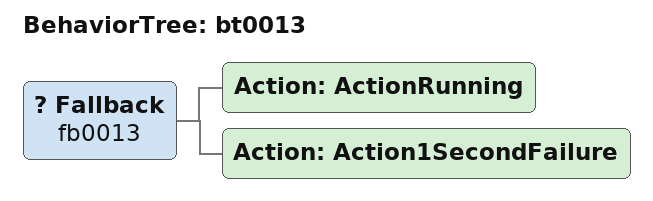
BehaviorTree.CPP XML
<root>

  <BehaviorTree ID="bt0013">
    <Fallback name="fb0013">
      <Action ID="ActionRunning" />
      <Action ID="Action1SecondFailure" />
    </Fallback>
  </BehaviorTree>

</root>
